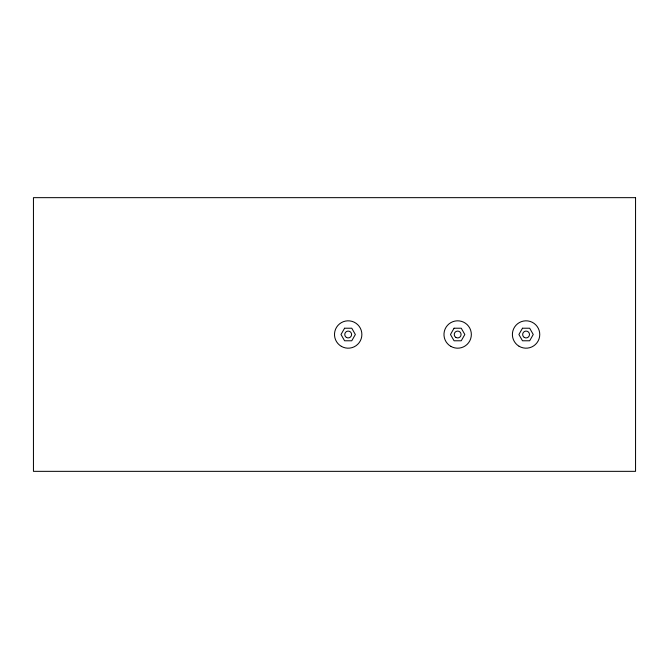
<?xml version="1.0" encoding="UTF-8"?>
<svg xmlns="http://www.w3.org/2000/svg" width="669" height="669" viewBox="0 0 669 669"><rect width="100%" height="100%" fill="white"/><g stroke="black" fill="none" stroke-linecap="round" stroke-linejoin="round"><path stroke-width="1" d="M344.594 328.22L341.006 334.5L344.594 340.78L351.769 340.78L355.356 334.5L351.769 328.22L344.594 328.22M454.067 328.22L450.48 334.5L454.067 340.78L461.242 340.78L464.83 334.5L461.242 328.22L454.067 328.22M522.489 328.22L518.901 334.5L522.489 340.78L529.664 340.78L533.252 334.5L529.664 328.22L522.489 328.22M635.55 197.656L33.45 197.656L33.45 471.344L635.55 471.344L635.55 197.656M519.06 346.249A13.681 13.681 0 0 0 539.758 334.701A13.681 13.681 0 0 0 519.412 322.55A13.681 13.681 0 0 0 519.06 346.249M524.245 337.393A3.42 3.42 0 0 0 529.497 334.642A3.42 3.42 0 0 0 524.488 331.473A3.42 3.42 0 0 0 524.245 337.393M455.823 337.393A3.42 3.42 0 0 0 461.075 334.642A3.42 3.42 0 0 0 456.074 331.473A3.42 3.42 0 0 0 455.823 337.393M450.814 346.35A13.681 13.681 0 0 0 471.344 334.5A13.681 13.681 0 0 0 450.814 322.65A13.681 13.681 0 0 0 450.814 346.35M346.35 337.393A3.42 3.42 0 0 0 351.601 334.642A3.42 3.42 0 0 0 346.601 331.473A3.42 3.42 0 0 0 346.35 337.393M341.341 346.35A13.681 13.681 0 0 0 361.87 334.5A13.681 13.681 0 0 0 341.341 322.65A13.681 13.681 0 0 0 341.341 346.35"/></g></svg>
